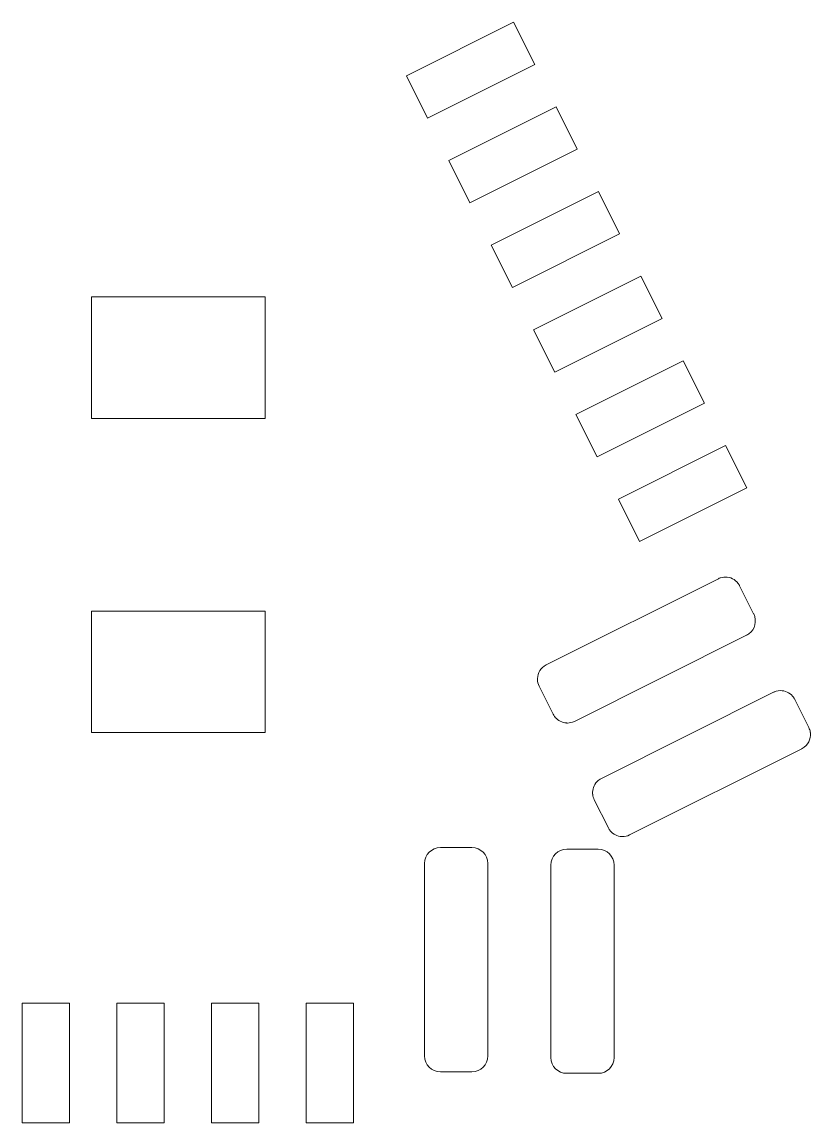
# Model space of a CAD drawing. Header units: inches. Extents: x 70 to 970, y -386 to 214.
# Drawn here: x 882.79 to 907.78, y 122.34 to 157.23 of the extents above; entities that cross this region are included whole.
import ezdxf

# ---------------------------------------------------------------- set-up
doc = ezdxf.new("R2010")
doc.units = ezdxf.units.IN
doc.header["$MEASUREMENT"] = 0

msp = doc.modelspace()

# ---------------------------------------------------------------- linework, layer by layer
at = {"color": 1, "lineweight": 0}
for p, q in [((898.361, 157.225), (894.963, 155.524)), ((899.033, 155.884), (898.361, 157.225)), ((895.635, 154.182), (899.033, 155.884)), ((894.963, 155.524), (895.635, 154.182)), ((899.704, 154.542), (896.307, 152.841)), ((900.376, 153.201), (899.704, 154.542)), ((896.978, 151.499), (900.376, 153.201)), ((896.307, 152.841), (896.978, 151.499)), ((901.048, 151.859), (897.65, 150.158)), ((901.719, 150.518), (901.048, 151.859)), ((898.321, 148.817), (901.719, 150.518)), ((897.65, 150.158), (898.321, 148.817)), ((902.391, 149.177), (898.993, 147.476)), ((903.063, 147.836), (902.391, 149.177)), ((890.488, 148.514), (884.989, 148.514)), ((884.989, 148.514), (884.989, 144.664)), ((890.488, 144.664), (890.488, 148.514)), ((899.665, 146.134), (903.063, 147.836)), ((898.993, 147.476), (899.665, 146.134)), ((903.734, 146.495), (900.336, 144.793)), ((904.406, 145.154), (903.734, 146.495)), ((901.008, 143.452), (904.406, 145.154)), ((900.336, 144.793), (901.008, 143.452)), ((884.989, 144.664), (890.488, 144.664)), ((905.078, 143.812), (901.68, 142.111)), ((905.749, 142.471), (905.078, 143.812)), ((902.351, 140.769), (905.749, 142.471)), ((901.68, 142.111), (902.351, 140.769)), ((890.488, 138.564), (884.989, 138.564)), ((884.989, 138.564), (884.989, 134.714)), ((890.488, 134.714), (890.488, 138.564)), ((884.989, 134.714), (890.488, 134.714)), ((884.288, 126.144), (882.788, 126.144)), ((882.788, 126.144), (882.788, 122.344)), ((884.288, 122.344), (884.288, 126.144)), ((887.287, 126.144), (885.787, 126.144)), ((885.787, 126.144), (885.787, 122.344)), ((887.287, 122.344), (887.287, 126.144)), ((890.287, 126.144), (888.787, 126.144)), ((888.787, 126.144), (888.787, 122.344)), ((890.287, 122.344), (890.287, 126.144)), ((893.288, 126.144), (891.788, 126.144)), ((891.788, 126.144), (891.788, 122.344)), ((893.288, 122.344), (893.288, 126.144)), ((882.788, 122.344), (884.288, 122.344)), ((885.787, 122.344), (887.287, 122.344)), ((888.787, 122.344), (890.287, 122.344)), ((891.788, 122.344), (893.288, 122.344))]:
    msp.add_line(p, q, dxfattribs=at)
for points in [[(899.395, 136.858), (899.395, 136.858), (904.847, 139.589), (904.847, 139.589)], [(904.847, 139.589), (904.867, 139.598), (904.886, 139.606), (904.906, 139.614)], [(904.906, 139.614), (904.906, 139.614), (904.906, 139.614), (904.907, 139.614)], [(904.907, 139.614), (904.907, 139.614), (904.907, 139.614), (904.907, 139.614)], [(904.907, 139.614), (904.907, 139.614), (904.907, 139.614), (904.907, 139.614)], [(904.907, 139.614), (904.907, 139.614), (904.907, 139.614), (904.908, 139.614)], [(904.908, 139.614), (904.908, 139.614), (904.908, 139.614), (904.909, 139.615)], [(904.909, 139.615), (904.909, 139.615), (904.909, 139.615), (904.909, 139.615)], [(904.909, 139.615), (904.909, 139.615), (904.909, 139.615), (904.91, 139.615)], [(904.91, 139.615), (904.91, 139.615), (904.911, 139.615), (904.911, 139.615)], [(904.911, 139.615), (904.983, 139.64), (905.058, 139.646), (905.13, 139.638)], [(905.13, 139.638), (905.13, 139.638), (905.13, 139.638), (905.13, 139.638)], [(905.13, 139.638), (905.131, 139.638), (905.131, 139.638), (905.131, 139.638)], [(905.131, 139.638), (905.131, 139.638), (905.131, 139.638), (905.131, 139.638)], [(905.131, 139.638), (905.284, 139.619), (905.425, 139.531), (905.505, 139.39)], [(905.505, 139.39), (905.505, 139.389), (905.506, 139.39), (905.506, 139.389)], [(905.506, 139.389), (905.507, 139.388), (905.507, 139.388), (905.507, 139.388)], [(905.507, 139.388), (905.507, 139.387), (905.507, 139.387), (905.507, 139.386)], [(905.507, 139.386), (905.507, 139.386), (905.507, 139.387), (905.508, 139.385)], [(905.508, 139.385), (905.508, 139.385), (905.508, 139.385), (905.509, 139.384)], [(905.509, 139.384), (905.509, 139.384), (905.509, 139.384), (905.509, 139.383)], [(905.509, 139.383), (905.509, 139.383), (905.509, 139.383), (905.51, 139.382)], [(905.51, 139.382), (905.51, 139.381), (905.509, 139.381), (905.511, 139.381)], [(905.51, 139.382), (905.51, 139.382), (905.51, 139.382), (905.51, 139.382)], [(905.511, 139.381), (905.511, 139.38), (905.511, 139.38), (905.511, 139.38)], [(905.511, 139.38), (905.511, 139.38), (905.511, 139.379), (905.511, 139.379)], [(905.511, 139.379), (905.511, 139.379), (905.512, 139.379), (905.512, 139.379)], [(905.512, 139.379), (905.512, 139.379), (905.512, 139.378), (905.512, 139.378)], [(905.512, 139.378), (905.512, 139.378), (905.512, 139.378), (905.512, 139.378)], [(905.512, 139.378), (905.512, 139.378), (905.512, 139.377), (905.512, 139.377)], [(905.512, 139.377), (905.512, 139.377), (905.513, 139.377), (905.513, 139.377)], [(905.513, 139.377), (905.513, 139.377), (905.512, 139.377), (905.513, 139.375)], [(905.513, 139.375), (905.513, 139.375), (905.513, 139.375), (905.513, 139.375)], [(905.513, 139.375), (905.513, 139.375), (905.514, 139.375), (905.514, 139.374)], [(905.514, 139.374), (905.514, 139.374), (905.514, 139.374), (905.514, 139.374)], [(905.514, 139.374), (905.514, 139.374), (905.514, 139.374), (905.514, 139.373)], [(905.514, 139.373), (905.514, 139.373), (905.515, 139.374), (905.515, 139.372)], [(905.515, 139.372), (905.515, 139.372), (905.515, 139.372), (905.515, 139.372)], [(905.515, 139.372), (905.515, 139.372), (905.515, 139.372), (905.515, 139.371)], [(905.515, 139.371), (905.516, 139.371), (905.516, 139.371), (905.516, 139.37)], [(905.516, 139.37), (905.516, 139.37), (905.516, 139.37), (905.516, 139.37)], [(905.516, 139.37), (905.516, 139.37), (905.516, 139.37), (905.517, 139.369)], [(905.517, 139.369), (905.517, 139.369), (905.517, 139.369), (905.517, 139.368)], [(905.517, 139.368), (905.517, 139.368), (905.517, 139.368), (905.517, 139.368)], [(905.517, 139.368), (905.517, 139.368), (905.518, 139.367), (905.518, 139.367)], [(905.518, 139.367), (905.518, 139.367), (905.518, 139.367), (905.518, 139.367)], [(905.518, 139.367), (905.518, 139.366), (905.518, 139.366), (905.518, 139.366)], [(905.518, 139.366), (905.518, 139.366), (905.518, 139.366), (905.519, 139.365)], [(905.519, 139.365), (905.519, 139.365), (905.519, 139.365), (905.519, 139.365)], [(905.519, 139.365), (905.519, 139.365), (905.965, 138.473), (905.965, 138.473)], [(905.966, 138.471), (906.077, 138.25), (906.008, 137.985), (905.815, 137.844)], [(905.965, 138.473), (905.965, 138.472), (905.966, 138.471), (905.966, 138.471)], [(905.743, 137.8), (905.743, 137.8), (900.289, 135.069), (900.289, 135.069)], [(905.744, 137.8), (905.744, 137.8), (905.743, 137.8), (905.743, 137.8)], [(905.743, 137.8), (905.743, 137.8), (905.743, 137.8), (905.743, 137.8)], [(905.745, 137.801), (905.745, 137.801), (905.744, 137.801), (905.744, 137.801)], [(905.744, 137.801), (905.744, 137.801), (905.744, 137.801), (905.744, 137.801)], [(905.744, 137.801), (905.744, 137.801), (905.744, 137.8), (905.744, 137.8)], [(905.746, 137.801), (905.746, 137.801), (905.746, 137.801), (905.745, 137.801)], [(905.745, 137.801), (905.745, 137.801), (905.745, 137.801), (905.745, 137.801)], [(905.745, 137.801), (905.745, 137.801), (905.745, 137.801), (905.745, 137.801)], [(905.747, 137.802), (905.747, 137.802), (905.747, 137.802), (905.746, 137.802)], [(905.746, 137.802), (905.746, 137.802), (905.746, 137.802), (905.746, 137.801)], [(905.748, 137.802), (905.747, 137.802), (905.747, 137.802), (905.747, 137.802)], [(905.749, 137.803), (905.749, 137.803), (905.749, 137.803), (905.748, 137.803)], [(905.748, 137.803), (905.748, 137.803), (905.748, 137.803), (905.748, 137.803)], [(905.748, 137.803), (905.748, 137.803), (905.748, 137.802), (905.748, 137.802)], [(905.75, 137.804), (905.749, 137.803), (905.749, 137.803), (905.749, 137.803)], [(905.751, 137.805), (905.751, 137.804), (905.751, 137.804), (905.75, 137.804)], [(905.75, 137.804), (905.75, 137.804), (905.75, 137.804), (905.75, 137.804)], [(905.752, 137.805), (905.752, 137.805), (905.751, 137.805), (905.751, 137.805)], [(905.751, 137.805), (905.751, 137.805), (905.751, 137.805), (905.751, 137.805)], [(905.753, 137.805), (905.753, 137.805), (905.752, 137.805), (905.752, 137.805)], [(905.752, 137.805), (905.752, 137.805), (905.752, 137.805), (905.752, 137.805)], [(905.754, 137.806), (905.754, 137.806), (905.753, 137.806), (905.753, 137.806)], [(905.753, 137.806), (905.753, 137.806), (905.753, 137.805), (905.753, 137.805)], [(905.753, 137.805), (905.753, 137.805), (905.753, 137.805), (905.753, 137.805)], [(905.755, 137.806), (905.755, 137.806), (905.754, 137.806), (905.754, 137.806)], [(905.754, 137.806), (905.754, 137.806), (905.754, 137.806), (905.754, 137.806)], [(905.754, 137.806), (905.754, 137.806), (905.754, 137.806), (905.754, 137.806)], [(905.756, 137.807), (905.756, 137.807), (905.756, 137.807), (905.755, 137.807)], [(905.755, 137.807), (905.755, 137.807), (905.755, 137.807), (905.755, 137.806)], [(905.755, 137.806), (905.755, 137.806), (905.755, 137.806), (905.755, 137.806)], [(905.757, 137.807), (905.757, 137.807), (905.757, 137.807), (905.756, 137.807)], [(905.756, 137.807), (905.756, 137.807), (905.756, 137.807), (905.756, 137.807)], [(905.756, 137.807), (905.756, 137.807), (905.756, 137.807), (905.756, 137.807)], [(905.758, 137.808), (905.758, 137.808), (905.758, 137.808), (905.757, 137.808)], [(905.757, 137.808), (905.757, 137.808), (905.757, 137.808), (905.757, 137.808)], [(905.757, 137.808), (905.757, 137.808), (905.757, 137.808), (905.757, 137.807)], [(905.759, 137.809), (905.759, 137.808), (905.759, 137.808), (905.758, 137.808)], [(905.758, 137.808), (905.758, 137.808), (905.758, 137.808), (905.758, 137.808)], [(905.76, 137.809), (905.759, 137.809), (905.759, 137.809), (905.759, 137.809)], [(905.761, 137.81), (905.761, 137.81), (905.761, 137.81), (905.76, 137.809)], [(905.76, 137.809), (905.76, 137.809), (905.76, 137.809), (905.76, 137.809)], [(905.762, 137.81), (905.761, 137.81), (905.761, 137.81), (905.761, 137.81)], [(905.763, 137.81), (905.762, 137.81), (905.762, 137.81), (905.762, 137.81)], [(905.764, 137.811), (905.764, 137.811), (905.764, 137.811), (905.763, 137.811)], [(905.763, 137.811), (905.763, 137.811), (905.764, 137.811), (905.763, 137.811)], [(905.763, 137.811), (905.763, 137.811), (905.763, 137.81), (905.763, 137.81)], [(905.765, 137.812), (905.764, 137.811), (905.764, 137.811), (905.764, 137.811)], [(905.764, 137.811), (905.764, 137.811), (905.764, 137.811), (905.764, 137.811)], [(905.766, 137.812), (905.766, 137.812), (905.765, 137.812), (905.765, 137.812)], [(905.765, 137.812), (905.765, 137.812), (905.765, 137.812), (905.765, 137.812)], [(905.765, 137.812), (905.765, 137.812), (905.765, 137.812), (905.765, 137.812)], [(905.767, 137.813), (905.766, 137.813), (905.766, 137.812), (905.766, 137.812)], [(905.768, 137.813), (905.767, 137.813), (905.767, 137.813), (905.767, 137.813)], [(905.767, 137.813), (905.767, 137.813), (905.767, 137.813), (905.767, 137.813)], [(905.767, 137.813), (905.767, 137.813), (905.767, 137.813), (905.767, 137.813)], [(905.769, 137.814), (905.768, 137.814), (905.768, 137.814), (905.768, 137.814)], [(905.768, 137.814), (905.768, 137.814), (905.768, 137.813), (905.768, 137.813)], [(905.77, 137.814), (905.769, 137.814), (905.769, 137.814), (905.769, 137.814)], [(905.769, 137.814), (905.769, 137.814), (905.769, 137.814), (905.769, 137.814)], [(905.769, 137.814), (905.769, 137.814), (905.769, 137.814), (905.769, 137.814)], [(905.771, 137.815), (905.77, 137.815), (905.77, 137.815), (905.77, 137.815)], [(905.77, 137.815), (905.77, 137.815), (905.77, 137.814), (905.77, 137.814)], [(905.772, 137.816), (905.771, 137.816), (905.771, 137.816), (905.771, 137.816)], [(905.771, 137.816), (905.771, 137.816), (905.771, 137.816), (905.771, 137.816)], [(905.771, 137.816), (905.771, 137.815), (905.771, 137.815), (905.771, 137.815)], [(905.773, 137.817), (905.773, 137.817), (905.772, 137.817), (905.772, 137.816)], [(905.772, 137.816), (905.772, 137.816), (905.772, 137.816), (905.772, 137.816)], [(905.774, 137.817), (905.773, 137.817), (905.773, 137.817), (905.773, 137.817)], [(905.775, 137.818), (905.774, 137.818), (905.774, 137.817), (905.774, 137.817)], [(905.774, 137.817), (905.774, 137.817), (905.774, 137.817), (905.774, 137.817)], [(905.774, 137.817), (905.774, 137.817), (905.774, 137.817), (905.774, 137.817)], [(905.776, 137.818), (905.775, 137.818), (905.775, 137.818), (905.775, 137.818)], [(905.775, 137.818), (905.775, 137.818), (905.775, 137.818), (905.775, 137.818)], [(905.777, 137.819), (905.776, 137.819), (905.776, 137.818), (905.776, 137.818)], [(905.776, 137.818), (905.776, 137.818), (905.776, 137.818), (905.776, 137.818)], [(905.778, 137.819), (905.777, 137.819), (905.777, 137.819), (905.777, 137.819)], [(905.777, 137.819), (905.777, 137.819), (905.777, 137.819), (905.777, 137.819)], [(905.777, 137.819), (905.777, 137.819), (905.777, 137.819), (905.777, 137.819)], [(905.779, 137.82), (905.778, 137.82), (905.778, 137.82), (905.778, 137.82)], [(905.778, 137.82), (905.778, 137.82), (905.778, 137.819), (905.778, 137.819)], [(905.78, 137.821), (905.78, 137.821), (905.78, 137.821), (905.779, 137.82)], [(905.779, 137.82), (905.779, 137.82), (905.779, 137.82), (905.779, 137.82)], [(905.779, 137.82), (905.779, 137.82), (905.779, 137.82), (905.779, 137.82)], [(905.781, 137.821), (905.781, 137.821), (905.781, 137.821), (905.78, 137.821)], [(905.78, 137.821), (905.78, 137.821), (905.78, 137.821), (905.78, 137.821)], [(905.782, 137.822), (905.782, 137.822), (905.782, 137.822), (905.781, 137.822)], [(905.781, 137.822), (905.781, 137.822), (905.781, 137.822), (905.781, 137.821)], [(905.783, 137.822), (905.783, 137.822), (905.783, 137.822), (905.782, 137.822)], [(905.782, 137.822), (905.782, 137.822), (905.782, 137.822), (905.782, 137.822)], [(905.784, 137.823), (905.784, 137.823), (905.784, 137.823), (905.783, 137.823)], [(905.783, 137.823), (905.783, 137.823), (905.783, 137.823), (905.783, 137.822)], [(905.785, 137.823), (905.785, 137.823), (905.785, 137.823), (905.784, 137.823)], [(905.784, 137.823), (905.784, 137.823), (905.784, 137.823), (905.784, 137.823)], [(905.786, 137.824), (905.786, 137.824), (905.786, 137.824), (905.785, 137.824)], [(905.785, 137.824), (905.785, 137.824), (905.785, 137.824), (905.785, 137.823)], [(905.787, 137.825), (905.786, 137.825), (905.786, 137.825), (905.786, 137.824)], [(905.786, 137.824), (905.786, 137.824), (905.786, 137.824), (905.786, 137.824)], [(905.788, 137.826), (905.788, 137.826), (905.787, 137.826), (905.787, 137.825)], [(905.787, 137.825), (905.787, 137.825), (905.787, 137.825), (905.787, 137.825)], [(905.787, 137.825), (905.787, 137.825), (905.787, 137.825), (905.787, 137.825)], [(905.789, 137.826), (905.789, 137.826), (905.788, 137.826), (905.788, 137.826)], [(905.788, 137.826), (905.788, 137.826), (905.788, 137.826), (905.788, 137.826)], [(905.788, 137.826), (905.788, 137.826), (905.788, 137.826), (905.788, 137.826)], [(905.79, 137.827), (905.79, 137.827), (905.789, 137.827), (905.789, 137.827)], [(905.789, 137.827), (905.789, 137.827), (905.789, 137.827), (905.789, 137.827)], [(905.789, 137.827), (905.789, 137.826), (905.789, 137.826), (905.789, 137.826)], [(905.791, 137.828), (905.791, 137.828), (905.79, 137.827), (905.79, 137.827)], [(905.79, 137.827), (905.79, 137.827), (905.79, 137.827), (905.79, 137.827)], [(905.79, 137.827), (905.79, 137.827), (905.79, 137.827), (905.79, 137.827)], [(905.792, 137.828), (905.791, 137.828), (905.791, 137.828), (905.791, 137.828)], [(905.791, 137.828), (905.791, 137.828), (905.791, 137.828), (905.791, 137.828)], [(905.793, 137.829), (905.793, 137.829), (905.793, 137.829), (905.792, 137.829)], [(905.792, 137.829), (905.792, 137.829), (905.792, 137.828), (905.792, 137.828)], [(905.794, 137.829), (905.794, 137.829), (905.794, 137.829), (905.793, 137.829)], [(905.795, 137.83), (905.794, 137.83), (905.794, 137.83), (905.794, 137.83)], [(905.794, 137.83), (905.794, 137.83), (905.794, 137.829), (905.794, 137.829)], [(905.796, 137.831), (905.796, 137.831), (905.795, 137.831), (905.795, 137.83)], [(905.795, 137.83), (905.795, 137.83), (905.795, 137.83), (905.795, 137.83)], [(905.797, 137.831), (905.797, 137.831), (905.797, 137.831), (905.796, 137.831)], [(905.796, 137.831), (905.796, 137.831), (905.796, 137.831), (905.796, 137.831)], [(905.796, 137.831), (905.796, 137.831), (905.796, 137.831), (905.796, 137.831)], [(905.798, 137.832), (905.798, 137.832), (905.797, 137.832), (905.797, 137.832)], [(905.797, 137.832), (905.797, 137.832), (905.797, 137.832), (905.797, 137.832)], [(905.797, 137.832), (905.797, 137.831), (905.797, 137.831), (905.797, 137.831)], [(905.799, 137.833), (905.798, 137.832), (905.798, 137.832), (905.798, 137.832)], [(905.798, 137.832), (905.798, 137.832), (905.798, 137.832), (905.798, 137.832)], [(905.8, 137.833), (905.799, 137.833), (905.799, 137.833), (905.799, 137.833)], [(905.799, 137.833), (905.799, 137.833), (905.799, 137.833), (905.799, 137.833)], [(905.801, 137.834), (905.801, 137.834), (905.801, 137.834), (905.8, 137.834)], [(905.8, 137.834), (905.8, 137.834), (905.8, 137.833), (905.8, 137.833)], [(905.802, 137.835), (905.801, 137.834), (905.801, 137.834), (905.801, 137.834)], [(905.801, 137.834), (905.801, 137.834), (905.801, 137.834), (905.801, 137.834)], [(905.803, 137.836), (905.803, 137.836), (905.802, 137.836), (905.802, 137.835)], [(905.802, 137.835), (905.802, 137.835), (905.802, 137.835), (905.802, 137.835)], [(905.802, 137.835), (905.802, 137.835), (905.802, 137.835), (905.802, 137.835)], [(905.804, 137.836), (905.804, 137.836), (905.803, 137.836), (905.803, 137.836)], [(905.803, 137.836), (905.803, 137.836), (905.803, 137.836), (905.803, 137.836)], [(905.805, 137.837), (905.804, 137.837), (905.804, 137.837), (905.804, 137.837)], [(905.804, 137.837), (905.804, 137.837), (905.804, 137.836), (905.804, 137.836)], [(905.804, 137.836), (905.804, 137.836), (905.804, 137.836), (905.804, 137.836)], [(905.806, 137.838), (905.805, 137.837), (905.805, 137.837), (905.805, 137.837)], [(905.805, 137.837), (905.805, 137.837), (905.805, 137.837), (905.805, 137.837)], [(905.807, 137.838), (905.807, 137.838), (905.807, 137.838), (905.806, 137.838)], [(905.806, 137.838), (905.806, 137.838), (905.806, 137.838), (905.806, 137.838)], [(905.808, 137.839), (905.808, 137.839), (905.808, 137.839), (905.807, 137.839)], [(905.807, 137.839), (905.807, 137.839), (905.807, 137.839), (905.807, 137.838)], [(905.809, 137.84), (905.809, 137.84), (905.808, 137.839), (905.808, 137.839)], [(905.808, 137.839), (905.808, 137.839), (905.808, 137.839), (905.808, 137.839)], [(905.81, 137.841), (905.81, 137.84), (905.81, 137.84), (905.809, 137.84)], [(905.809, 137.84), (905.809, 137.84), (905.809, 137.839), (905.809, 137.84)], [(905.811, 137.841), (905.81, 137.841), (905.81, 137.841), (905.81, 137.841)], [(905.812, 137.842), (905.812, 137.842), (905.811, 137.842), (905.811, 137.842)], [(905.811, 137.842), (905.811, 137.842), (905.812, 137.842), (905.811, 137.841)], [(905.813, 137.842), (905.813, 137.842), (905.812, 137.842), (905.812, 137.842)], [(905.812, 137.842), (905.812, 137.842), (905.812, 137.842), (905.812, 137.842)], [(905.814, 137.843), (905.814, 137.843), (905.813, 137.843), (905.813, 137.843)], [(905.813, 137.843), (905.813, 137.843), (905.813, 137.843), (905.813, 137.842)], [(905.815, 137.844), (905.814, 137.844), (905.814, 137.843), (905.814, 137.843)], [(899.117, 136.429), (899.124, 136.605), (899.224, 136.772), (899.393, 136.857)], [(899.393, 136.857), (899.394, 136.857), (899.394, 136.857), (899.395, 136.858)], [(899.117, 136.423), (899.117, 136.425), (899.117, 136.427), (899.117, 136.429)], [(899.117, 136.422), (899.117, 136.423), (899.117, 136.423), (899.117, 136.423)], [(899.117, 136.421), (899.117, 136.421), (899.117, 136.421), (899.117, 136.422)], [(899.117, 136.422), (899.117, 136.422), (899.117, 136.422), (899.117, 136.422)], [(899.117, 136.42), (899.117, 136.42), (899.117, 136.421), (899.117, 136.421)], [(899.117, 136.419), (899.117, 136.42), (899.117, 136.42), (899.117, 136.42)], [(899.117, 136.42), (899.117, 136.42), (899.117, 136.42), (899.117, 136.42)], [(899.117, 136.418), (899.117, 136.418), (899.117, 136.418), (899.117, 136.419)], [(899.117, 136.419), (899.117, 136.419), (899.117, 136.419), (899.117, 136.419)], [(899.117, 136.417), (899.117, 136.417), (899.117, 136.418), (899.117, 136.418)], [(899.117, 136.416), (899.117, 136.416), (899.117, 136.417), (899.117, 136.417)], [(899.117, 136.415), (899.117, 136.416), (899.117, 136.416), (899.117, 136.416)], [(899.117, 136.416), (899.117, 136.416), (899.117, 136.416), (899.117, 136.416)], [(899.117, 136.414), (899.117, 136.414), (899.117, 136.414), (899.117, 136.415)], [(899.117, 136.415), (899.117, 136.415), (899.117, 136.415), (899.117, 136.415)], [(899.117, 136.413), (899.117, 136.413), (899.117, 136.414), (899.117, 136.414)], [(899.117, 136.414), (899.117, 136.414), (899.117, 136.414), (899.117, 136.414)], [(899.117, 136.412), (899.117, 136.412), (899.117, 136.412), (899.117, 136.413)], [(899.117, 136.413), (899.117, 136.413), (899.117, 136.413), (899.117, 136.413)], [(899.117, 136.413), (899.117, 136.413), (899.117, 136.413), (899.117, 136.413)], [(899.117, 136.411), (899.117, 136.411), (899.117, 136.411), (899.117, 136.412)], [(899.117, 136.412), (899.117, 136.412), (899.117, 136.412), (899.117, 136.412)], [(899.117, 136.41), (899.117, 136.411), (899.117, 136.411), (899.117, 136.411)], [(899.117, 136.409), (899.117, 136.409), (899.117, 136.41), (899.117, 136.41)], [(899.117, 136.41), (899.117, 136.41), (899.117, 136.41), (899.117, 136.41)], [(899.117, 136.41), (899.117, 136.41), (899.117, 136.41), (899.117, 136.41)], [(899.117, 136.408), (899.117, 136.408), (899.117, 136.408), (899.117, 136.409)], [(899.117, 136.409), (899.117, 136.409), (899.117, 136.409), (899.117, 136.409)], [(899.117, 136.409), (899.117, 136.409), (899.117, 136.409), (899.117, 136.409)], [(899.117, 136.407), (899.117, 136.408), (899.117, 136.408), (899.117, 136.408)], [(899.117, 136.408), (899.117, 136.408), (899.117, 136.408), (899.117, 136.408)], [(899.117, 136.406), (899.117, 136.406), (899.117, 136.407), (899.117, 136.407)], [(899.117, 136.407), (899.117, 136.407), (899.117, 136.407), (899.117, 136.407)], [(899.117, 136.405), (899.117, 136.405), (899.117, 136.406), (899.117, 136.406)], [(899.117, 136.406), (899.117, 136.406), (899.117, 136.406), (899.117, 136.406)], [(899.117, 136.406), (899.117, 136.406), (899.117, 136.406), (899.117, 136.406)], [(899.117, 136.404), (899.117, 136.404), (899.117, 136.404), (899.117, 136.405)], [(899.117, 136.405), (899.117, 136.405), (899.117, 136.405), (899.117, 136.405)], [(899.117, 136.405), (899.117, 136.405), (899.117, 136.405), (899.117, 136.405)], [(899.117, 136.403), (899.117, 136.404), (899.117, 136.404), (899.117, 136.404)], [(899.117, 136.402), (899.117, 136.402), (899.117, 136.403), (899.117, 136.403)], [(899.117, 136.403), (899.117, 136.403), (899.117, 136.403), (899.117, 136.403)], [(899.117, 136.403), (899.117, 136.403), (899.117, 136.403), (899.117, 136.403)], [(899.117, 136.401), (899.117, 136.401), (899.117, 136.401), (899.117, 136.402)], [(899.117, 136.402), (899.117, 136.402), (899.117, 136.402), (899.117, 136.402)], [(899.117, 136.4), (899.117, 136.4), (899.117, 136.4), (899.117, 136.401)], [(899.117, 136.401), (899.117, 136.401), (899.117, 136.401), (899.117, 136.401)], [(899.117, 136.399), (899.117, 136.399), (899.117, 136.4), (899.117, 136.4)], [(899.117, 136.4), (899.117, 136.4), (899.117, 136.4), (899.117, 136.4)], [(899.117, 136.398), (899.117, 136.398), (899.117, 136.398), (899.117, 136.399)], [(899.117, 136.399), (899.117, 136.399), (899.117, 136.399), (899.117, 136.399)], [(899.117, 136.399), (899.117, 136.399), (899.117, 136.399), (899.117, 136.399)], [(899.117, 136.397), (899.117, 136.397), (899.117, 136.397), (899.117, 136.398)], [(899.117, 136.398), (899.117, 136.398), (899.117, 136.398), (899.117, 136.398)], [(899.117, 136.396), (899.117, 136.396), (899.117, 136.396), (899.117, 136.397)], [(899.117, 136.395), (899.117, 136.395), (899.117, 136.396), (899.117, 136.396)], [(899.117, 136.396), (899.117, 136.396), (899.117, 136.396), (899.117, 136.396)], [(899.117, 136.394), (899.117, 136.395), (899.117, 136.395), (899.117, 136.395)], [(899.117, 136.395), (899.117, 136.395), (899.117, 136.395), (899.117, 136.395)], [(899.117, 136.393), (899.117, 136.393), (899.117, 136.393), (899.117, 136.394)], [(899.117, 136.394), (899.117, 136.394), (899.117, 136.394), (899.117, 136.394)], [(899.117, 136.391), (899.117, 136.392), (899.117, 136.392), (899.117, 136.393)], [(899.118, 136.388), (899.118, 136.389), (899.117, 136.39), (899.117, 136.391)], [(899.117, 136.391), (899.117, 136.391), (899.117, 136.391), (899.117, 136.391)], [(899.17, 136.186), (899.138, 136.251), (899.12, 136.32), (899.118, 136.388)], [(899.171, 136.185), (899.17, 136.185), (899.17, 136.186), (899.17, 136.186)], [(899.617, 135.293), (899.617, 135.293), (899.171, 136.185), (899.171, 136.185)], [(906.616, 136), (906.698, 136.036), (906.784, 136.047), (906.866, 136.04)], [(906.866, 136.04), (906.866, 136.04), (906.867, 136.04), (906.867, 136.04)], [(906.867, 136.04), (906.867, 136.04), (906.866, 136.04), (906.868, 136.04)], [(906.868, 136.04), (907.013, 136.025), (907.149, 135.947), (907.234, 135.819)], [(901.141, 133.258), (901.141, 133.258), (906.594, 135.99), (906.594, 135.99)], [(906.594, 135.99), (906.594, 135.99), (906.594, 135.99), (906.594, 135.99)], [(906.594, 135.99), (906.594, 135.99), (906.594, 135.99), (906.595, 135.99)], [(906.595, 135.99), (906.595, 135.99), (906.596, 135.99), (906.596, 135.99)], [(906.596, 135.99), (906.596, 135.99), (906.596, 135.99), (906.596, 135.991)], [(906.596, 135.991), (906.596, 135.991), (906.596, 135.991), (906.597, 135.991)], [(906.597, 135.991), (906.597, 135.991), (906.597, 135.991), (906.597, 135.991)], [(906.597, 135.991), (906.597, 135.991), (906.598, 135.991), (906.598, 135.991)], [(906.598, 135.991), (906.598, 135.991), (906.598, 135.992), (906.598, 135.992)], [(906.598, 135.992), (906.599, 135.992), (906.599, 135.992), (906.599, 135.992)], [(906.6, 135.992), (906.6, 135.992), (906.599, 135.993), (906.601, 135.993)], [(906.599, 135.992), (906.599, 135.992), (906.599, 135.992), (906.6, 135.992)], [(906.601, 135.993), (906.601, 135.993), (906.601, 135.993), (906.601, 135.993)], [(906.601, 135.993), (906.601, 135.993), (906.602, 135.993), (906.602, 135.993)], [(906.602, 135.993), (906.602, 135.993), (906.602, 135.994), (906.602, 135.994)], [(906.602, 135.994), (906.602, 135.994), (906.602, 135.994), (906.603, 135.994)], [(906.603, 135.994), (906.603, 135.994), (906.603, 135.994), (906.603, 135.994)], [(906.603, 135.994), (906.603, 135.994), (906.603, 135.994), (906.603, 135.994)], [(906.603, 135.994), (906.604, 135.994), (906.604, 135.994), (906.604, 135.994)], [(906.604, 135.994), (906.604, 135.994), (906.604, 135.994), (906.604, 135.995)], [(906.604, 135.995), (906.604, 135.995), (906.605, 135.995), (906.605, 135.995)], [(906.605, 135.995), (906.605, 135.995), (906.605, 135.995), (906.605, 135.995)], [(906.605, 135.995), (906.606, 135.995), (906.605, 135.995), (906.606, 135.995)], [(906.606, 135.995), (906.606, 135.995), (906.607, 135.995), (906.607, 135.996)], [(906.607, 135.996), (906.607, 135.996), (906.607, 135.996), (906.607, 135.996)], [(906.607, 135.996), (906.607, 135.996), (906.607, 135.996), (906.608, 135.996)], [(906.608, 135.996), (906.608, 135.996), (906.608, 135.997), (906.608, 135.997)], [(906.608, 135.997), (906.608, 135.997), (906.609, 135.997), (906.609, 135.997)], [(906.608, 135.996), (906.608, 135.996), (906.608, 135.996), (906.608, 135.996)], [(906.609, 135.997), (906.609, 135.997), (906.609, 135.997), (906.609, 135.997)], [(906.609, 135.997), (906.609, 135.997), (906.609, 135.997), (906.61, 135.997)], [(906.61, 135.997), (906.61, 135.997), (906.61, 135.998), (906.61, 135.998)], [(906.61, 135.998), (906.611, 135.998), (906.611, 135.998), (906.611, 135.998)], [(906.61, 135.997), (906.61, 135.997), (906.61, 135.997), (906.61, 135.997)], [(906.611, 135.998), (906.611, 135.998), (906.611, 135.998), (906.611, 135.998)], [(906.611, 135.998), (906.611, 135.998), (906.612, 135.998), (906.612, 135.998)], [(906.612, 135.998), (906.613, 135.999), (906.613, 135.999), (906.613, 135.999)], [(906.612, 135.998), (906.612, 135.998), (906.612, 135.998), (906.612, 135.998)], [(906.613, 135.999), (906.613, 135.999), (906.613, 135.999), (906.613, 135.999)], [(906.615, 136), (906.615, 136), (906.615, 136), (906.615, 136)], [(906.615, 136), (906.615, 136), (906.616, 136), (906.616, 136)], [(907.234, 135.819), (907.235, 135.819), (907.235, 135.818), (907.235, 135.818)], [(907.235, 135.818), (907.235, 135.818), (907.235, 135.818), (907.236, 135.817)], [(907.236, 135.817), (907.236, 135.817), (907.236, 135.817), (907.236, 135.817)], [(907.236, 135.817), (907.236, 135.817), (907.236, 135.817), (907.236, 135.816)], [(907.236, 135.816), (907.236, 135.816), (907.237, 135.816), (907.237, 135.815)], [(907.237, 135.815), (907.237, 135.815), (907.237, 135.815), (907.237, 135.815)], [(907.237, 135.815), (907.237, 135.815), (907.237, 135.815), (907.237, 135.815)], [(907.237, 135.815), (907.237, 135.814), (907.237, 135.814), (907.237, 135.814)], [(907.237, 135.814), (907.238, 135.814), (907.238, 135.814), (907.238, 135.814)], [(907.238, 135.814), (907.238, 135.814), (907.238, 135.813), (907.238, 135.813)], [(907.238, 135.813), (907.239, 135.813), (907.238, 135.812), (907.239, 135.812)], [(907.239, 135.812), (907.239, 135.812), (907.239, 135.812), (907.239, 135.812)], [(907.239, 135.812), (907.239, 135.812), (907.239, 135.812), (907.239, 135.811)], [(907.239, 135.811), (907.239, 135.811), (907.24, 135.811), (907.24, 135.811)], [(907.24, 135.811), (907.24, 135.81), (907.24, 135.81), (907.24, 135.81)], [(907.24, 135.81), (907.24, 135.81), (907.24, 135.81), (907.241, 135.809)], [(907.241, 135.809), (907.241, 135.809), (907.241, 135.809), (907.241, 135.808)], [(907.241, 135.808), (907.241, 135.808), (907.241, 135.808), (907.241, 135.808)], [(907.241, 135.808), (907.241, 135.808), (907.242, 135.807), (907.242, 135.807)], [(907.242, 135.807), (907.242, 135.807), (907.242, 135.807), (907.242, 135.807)], [(907.242, 135.807), (907.242, 135.807), (907.243, 135.807), (907.243, 135.806)], [(907.243, 135.806), (907.243, 135.806), (907.242, 135.806), (907.243, 135.805)], [(907.243, 135.805), (907.243, 135.805), (907.243, 135.805), (907.243, 135.805)], [(907.243, 135.805), (907.244, 135.804), (907.244, 135.805), (907.244, 135.804)], [(907.244, 135.804), (907.244, 135.804), (907.244, 135.804), (907.244, 135.803)], [(907.244, 135.803), (907.244, 135.803), (907.244, 135.803), (907.245, 135.803)], [(907.245, 135.803), (907.245, 135.802), (907.245, 135.802), (907.245, 135.802)], [(907.245, 135.802), (907.245, 135.802), (907.246, 135.801), (907.246, 135.801)], [(907.246, 135.801), (907.246, 135.801), (907.246, 135.8), (907.246, 135.8)], [(907.246, 135.8), (907.246, 135.8), (907.246, 135.8), (907.246, 135.8)], [(907.246, 135.8), (907.246, 135.8), (907.247, 135.8), (907.247, 135.799)], [(907.247, 135.799), (907.247, 135.799), (907.246, 135.8), (907.247, 135.798)], [(907.247, 135.798), (907.248, 135.798), (907.248, 135.797), (907.248, 135.797)], [(907.248, 135.797), (907.248, 135.797), (907.248, 135.797), (907.248, 135.796)], [(907.248, 135.796), (907.249, 135.796), (907.249, 135.795), (907.249, 135.795)], [(907.249, 135.795), (907.249, 135.795), (907.249, 135.795), (907.249, 135.795)], [(907.249, 135.795), (907.249, 135.795), (907.25, 135.794), (907.25, 135.794)], [(907.25, 135.794), (907.25, 135.794), (907.25, 135.794), (907.25, 135.794)], [(907.25, 135.794), (907.25, 135.794), (907.25, 135.794), (907.251, 135.793)], [(907.251, 135.793), (907.251, 135.792), (907.251, 135.792), (907.251, 135.792)], [(907.251, 135.792), (907.251, 135.792), (907.251, 135.792), (907.251, 135.792)], [(907.251, 135.792), (907.251, 135.791), (907.252, 135.791), (907.252, 135.791)], [(907.252, 135.791), (907.252, 135.79), (907.252, 135.79), (907.253, 135.789)], [(907.253, 135.789), (907.253, 135.789), (907.253, 135.789), (907.253, 135.789)], [(907.253, 135.789), (907.253, 135.788), (907.253, 135.789), (907.254, 135.788)], [(907.254, 135.788), (907.254, 135.788), (907.254, 135.787), (907.254, 135.787)], [(907.254, 135.787), (907.254, 135.787), (907.254, 135.787), (907.254, 135.786)], [(907.254, 135.786), (907.254, 135.786), (907.255, 135.786), (907.255, 135.786)], [(907.255, 135.786), (907.255, 135.786), (907.254, 135.786), (907.255, 135.785)], [(907.255, 135.785), (907.255, 135.784), (907.256, 135.784), (907.256, 135.784)], [(907.256, 135.784), (907.256, 135.784), (907.255, 135.783), (907.256, 135.783)], [(907.256, 135.783), (907.256, 135.783), (907.256, 135.783), (907.256, 135.783)], [(907.256, 135.783), (907.257, 135.782), (907.257, 135.782), (907.257, 135.782)], [(907.257, 135.782), (907.257, 135.782), (907.257, 135.782), (907.257, 135.782)], [(907.257, 135.782), (907.257, 135.781), (907.257, 135.781), (907.257, 135.781)], [(907.257, 135.781), (907.257, 135.781), (907.257, 135.781), (907.257, 135.781)], [(907.257, 135.781), (907.258, 135.78), (907.258, 135.779), (907.258, 135.779)], [(907.258, 135.779), (907.258, 135.779), (907.258, 135.779), (907.258, 135.779)], [(907.258, 135.779), (907.258, 135.779), (907.258, 135.778), (907.258, 135.778)], [(907.258, 135.778), (907.259, 135.778), (907.259, 135.779), (907.259, 135.777)], [(907.259, 135.777), (907.259, 135.777), (907.259, 135.777), (907.259, 135.777)], [(907.259, 135.777), (907.259, 135.777), (907.259, 135.777), (907.26, 135.776)], [(907.26, 135.776), (907.26, 135.776), (907.26, 135.776), (907.26, 135.775)], [(907.26, 135.775), (907.26, 135.775), (907.26, 135.775), (907.26, 135.775)], [(907.26, 135.775), (907.26, 135.775), (907.26, 135.775), (907.261, 135.774)], [(907.261, 135.774), (907.261, 135.774), (907.261, 135.775), (907.261, 135.773)], [(907.261, 135.773), (907.261, 135.773), (907.261, 135.773), (907.261, 135.773)], [(907.261, 135.773), (907.261, 135.773), (907.261, 135.773), (907.262, 135.772)], [(907.262, 135.772), (907.262, 135.772), (907.262, 135.772), (907.262, 135.771)], [(907.262, 135.771), (907.262, 135.771), (907.262, 135.771), (907.262, 135.771)], [(907.262, 135.771), (907.262, 135.771), (907.263, 135.771), (907.263, 135.771)], [(907.263, 135.771), (907.263, 135.77), (907.263, 135.769), (907.263, 135.769)], [(907.263, 135.769), (907.264, 135.769), (907.264, 135.769), (907.264, 135.769)], [(907.264, 135.769), (907.264, 135.769), (907.264, 135.768), (907.264, 135.768)], [(907.264, 135.768), (907.264, 135.768), (907.264, 135.768), (907.264, 135.768)], [(907.264, 135.768), (907.264, 135.768), (907.264, 135.767), (907.264, 135.767)], [(907.264, 135.767), (907.265, 135.767), (907.265, 135.767), (907.265, 135.767)], [(907.265, 135.767), (907.265, 135.767), (907.265, 135.767), (907.265, 135.766)], [(907.265, 135.766), (907.265, 135.766), (907.265, 135.766), (907.265, 135.766)], [(907.265, 135.766), (907.265, 135.766), (907.712, 134.872), (907.712, 134.872)], [(899.617, 135.292), (899.617, 135.292), (899.617, 135.293), (899.617, 135.293)], [(899.678, 135.199), (899.655, 135.227), (899.634, 135.258), (899.617, 135.292)], [(899.678, 135.198), (899.678, 135.199), (899.678, 135.199), (899.678, 135.199)], [(899.679, 135.198), (899.679, 135.198), (899.679, 135.198), (899.678, 135.198)], [(899.679, 135.197), (899.679, 135.197), (899.679, 135.198), (899.679, 135.198)], [(899.68, 135.197), (899.68, 135.197), (899.68, 135.197), (899.679, 135.197)], [(899.679, 135.197), (899.679, 135.197), (899.679, 135.197), (899.679, 135.197)], [(899.681, 135.196), (899.681, 135.196), (899.68, 135.195), (899.68, 135.197)], [(899.681, 135.195), (899.681, 135.196), (899.681, 135.196), (899.681, 135.196)], [(900.031, 135.017), (899.897, 135.026), (899.77, 135.089), (899.681, 135.195)], [(899.681, 135.195), (899.681, 135.195), (899.681, 135.195), (899.681, 135.195)], [(900.032, 135.017), (900.032, 135.017), (900.032, 135.017), (900.031, 135.017)], [(900.031, 135.017), (900.031, 135.017), (900.031, 135.017), (900.031, 135.017)], [(900.065, 135.016), (900.054, 135.016), (900.043, 135.016), (900.032, 135.017)], [(900.285, 135.067), (900.214, 135.032), (900.139, 135.016), (900.065, 135.016)], [(900.286, 135.067), (900.285, 135.067), (900.285, 135.067), (900.285, 135.067)], [(900.287, 135.068), (900.287, 135.068), (900.286, 135.068), (900.286, 135.068)], [(900.286, 135.068), (900.286, 135.068), (900.286, 135.067), (900.286, 135.067)], [(900.288, 135.068), (900.287, 135.068), (900.287, 135.068), (900.287, 135.068)], [(900.289, 135.069), (900.289, 135.069), (900.288, 135.069), (900.288, 135.069)], [(900.288, 135.069), (900.288, 135.069), (900.288, 135.068), (900.288, 135.068)], [(907.763, 134.695), (907.781, 134.502), (907.685, 134.309), (907.507, 134.21)], [(907.712, 134.872), (907.712, 134.872), (907.712, 134.872), (907.712, 134.872)], [(907.712, 134.872), (907.712, 134.872), (907.713, 134.871), (907.713, 134.871)], [(907.713, 134.871), (907.713, 134.871), (907.713, 134.871), (907.713, 134.87)], [(907.713, 134.87), (907.713, 134.87), (907.713, 134.87), (907.713, 134.87)], [(907.713, 134.87), (907.713, 134.869), (907.714, 134.869), (907.714, 134.869)], [(907.714, 134.869), (907.736, 134.823), (907.751, 134.776), (907.759, 134.729)], [(907.759, 134.729), (907.759, 134.729), (907.759, 134.728), (907.759, 134.728)], [(907.759, 134.728), (907.759, 134.728), (907.759, 134.728), (907.759, 134.727)], [(907.759, 134.727), (907.759, 134.727), (907.759, 134.727), (907.759, 134.727)], [(907.759, 134.727), (907.759, 134.726), (907.759, 134.726), (907.759, 134.726)], [(907.759, 134.726), (907.759, 134.726), (907.759, 134.726), (907.759, 134.726)], [(907.759, 134.726), (907.759, 134.726), (907.759, 134.725), (907.759, 134.725)], [(907.759, 134.725), (907.76, 134.725), (907.76, 134.725), (907.76, 134.724)], [(907.76, 134.724), (907.76, 134.724), (907.76, 134.724), (907.76, 134.724)], [(907.76, 134.724), (907.76, 134.723), (907.76, 134.723), (907.76, 134.723)], [(907.76, 134.723), (907.76, 134.723), (907.76, 134.723), (907.76, 134.723)], [(907.76, 134.723), (907.76, 134.723), (907.76, 134.722), (907.76, 134.722)], [(907.76, 134.722), (907.76, 134.722), (907.76, 134.722), (907.76, 134.722)], [(907.76, 134.722), (907.76, 134.722), (907.76, 134.721), (907.76, 134.721)], [(907.76, 134.721), (907.76, 134.721), (907.76, 134.721), (907.76, 134.72)], [(907.76, 134.72), (907.76, 134.72), (907.76, 134.721), (907.76, 134.72)], [(907.76, 134.72), (907.76, 134.72), (907.76, 134.72), (907.76, 134.719)], [(907.76, 134.719), (907.76, 134.719), (907.76, 134.719), (907.76, 134.719)], [(907.76, 134.719), (907.76, 134.719), (907.76, 134.719), (907.76, 134.719)], [(907.76, 134.719), (907.76, 134.719), (907.76, 134.718), (907.76, 134.718)], [(907.76, 134.718), (907.76, 134.718), (907.76, 134.718), (907.76, 134.718)], [(907.76, 134.718), (907.761, 134.718), (907.761, 134.718), (907.761, 134.717)], [(907.761, 134.717), (907.761, 134.717), (907.761, 134.717), (907.761, 134.717)], [(907.761, 134.717), (907.761, 134.717), (907.761, 134.717), (907.761, 134.716)], [(907.761, 134.716), (907.761, 134.716), (907.761, 134.716), (907.761, 134.716)], [(907.761, 134.716), (907.761, 134.716), (907.761, 134.716), (907.761, 134.716)], [(907.761, 134.716), (907.761, 134.716), (907.761, 134.715), (907.761, 134.715)], [(907.761, 134.715), (907.761, 134.715), (907.761, 134.715), (907.761, 134.715)], [(907.761, 134.715), (907.761, 134.715), (907.761, 134.715), (907.761, 134.715)], [(907.761, 134.715), (907.761, 134.714), (907.761, 134.714), (907.761, 134.714)], [(907.761, 134.714), (907.761, 134.714), (907.761, 134.714), (907.761, 134.714)], [(907.761, 134.714), (907.761, 134.714), (907.761, 134.714), (907.761, 134.713)], [(907.761, 134.713), (907.761, 134.713), (907.761, 134.714), (907.761, 134.713)], [(907.761, 134.713), (907.761, 134.713), (907.761, 134.712), (907.761, 134.712)], [(907.761, 134.712), (907.761, 134.712), (907.761, 134.712), (907.761, 134.712)], [(907.761, 134.712), (907.761, 134.712), (907.761, 134.712), (907.761, 134.712)], [(907.761, 134.712), (907.761, 134.712), (907.761, 134.711), (907.761, 134.711)], [(907.761, 134.711), (907.761, 134.711), (907.761, 134.711), (907.761, 134.711)], [(907.761, 134.711), (907.761, 134.71), (907.761, 134.71), (907.761, 134.71)], [(907.761, 134.71), (907.762, 134.71), (907.762, 134.71), (907.762, 134.71)], [(907.762, 134.71), (907.762, 134.71), (907.762, 134.71), (907.762, 134.709)], [(907.762, 134.709), (907.762, 134.709), (907.762, 134.709), (907.762, 134.709)], [(907.762, 134.709), (907.762, 134.709), (907.762, 134.709), (907.762, 134.709)], [(907.762, 134.709), (907.762, 134.709), (907.762, 134.708), (907.762, 134.708)], [(907.762, 134.708), (907.762, 134.708), (907.762, 134.708), (907.762, 134.708)], [(907.762, 134.708), (907.762, 134.708), (907.762, 134.708), (907.762, 134.708)], [(907.762, 134.708), (907.762, 134.707), (907.762, 134.707), (907.762, 134.707)], [(907.762, 134.707), (907.762, 134.707), (907.762, 134.707), (907.762, 134.707)], [(907.762, 134.707), (907.762, 134.706), (907.762, 134.706), (907.762, 134.706)], [(907.762, 134.706), (907.762, 134.706), (907.762, 134.706), (907.762, 134.706)], [(907.762, 134.706), (907.762, 134.706), (907.762, 134.706), (907.762, 134.705)], [(907.762, 134.705), (907.762, 134.705), (907.762, 134.705), (907.762, 134.705)], [(907.762, 134.705), (907.762, 134.705), (907.762, 134.705), (907.762, 134.705)], [(907.762, 134.705), (907.762, 134.705), (907.762, 134.704), (907.762, 134.704)], [(907.762, 134.704), (907.762, 134.704), (907.762, 134.704), (907.762, 134.703)], [(907.762, 134.703), (907.762, 134.703), (907.762, 134.703), (907.762, 134.703)], [(907.762, 134.703), (907.762, 134.702), (907.762, 134.702), (907.762, 134.702)], [(907.762, 134.702), (907.762, 134.702), (907.762, 134.702), (907.762, 134.702)], [(907.762, 134.702), (907.762, 134.702), (907.763, 134.701), (907.763, 134.701)], [(907.763, 134.701), (907.763, 134.7), (907.763, 134.7), (907.763, 134.7)], [(907.763, 134.7), (907.763, 134.7), (907.763, 134.7), (907.763, 134.699)], [(907.763, 134.699), (907.763, 134.699), (907.763, 134.699), (907.763, 134.699)], [(907.763, 134.699), (907.763, 134.698), (907.763, 134.698), (907.763, 134.698)], [(907.763, 134.698), (907.763, 134.698), (907.763, 134.697), (907.763, 134.697)], [(907.763, 134.697), (907.763, 134.697), (907.763, 134.697), (907.763, 134.696)], [(907.763, 134.696), (907.763, 134.696), (907.763, 134.696), (907.763, 134.696)], [(907.763, 134.696), (907.763, 134.695), (907.763, 134.695), (907.763, 134.695)], [(907.489, 134.201), (907.489, 134.201), (902.035, 131.47), (902.035, 131.47)], [(907.49, 134.201), (907.49, 134.201), (907.489, 134.201), (907.489, 134.201)], [(907.491, 134.202), (907.491, 134.202), (907.49, 134.202), (907.49, 134.202)], [(907.49, 134.202), (907.49, 134.202), (907.49, 134.201), (907.49, 134.201)], [(907.49, 134.201), (907.49, 134.201), (907.49, 134.201), (907.49, 134.201)], [(907.492, 134.202), (907.492, 134.202), (907.491, 134.202), (907.491, 134.202)], [(907.491, 134.202), (907.491, 134.202), (907.491, 134.202), (907.491, 134.202)], [(907.491, 134.202), (907.491, 134.202), (907.491, 134.202), (907.491, 134.202)], [(907.493, 134.203), (907.493, 134.203), (907.493, 134.203), (907.492, 134.203)], [(907.492, 134.203), (907.492, 134.203), (907.492, 134.203), (907.492, 134.202)], [(907.492, 134.202), (907.492, 134.202), (907.492, 134.202), (907.492, 134.202)], [(907.494, 134.203), (907.494, 134.203), (907.494, 134.203), (907.493, 134.203)], [(907.493, 134.203), (907.493, 134.203), (907.493, 134.203), (907.493, 134.203)], [(907.495, 134.204), (907.494, 134.204), (907.494, 134.203), (907.494, 134.203)], [(907.495, 134.204), (907.495, 134.204), (907.495, 134.204), (907.495, 134.204)], [(907.495, 134.204), (907.495, 134.204), (907.495, 134.204), (907.495, 134.204)], [(907.495, 134.204), (907.495, 134.204), (907.495, 134.204), (907.495, 134.204)], [(907.498, 134.205), (907.497, 134.205), (907.497, 134.205), (907.497, 134.205)], [(907.499, 134.206), (907.498, 134.206), (907.498, 134.206), (907.498, 134.206)], [(907.498, 134.206), (907.498, 134.206), (907.498, 134.205), (907.498, 134.205)], [(907.5, 134.206), (907.499, 134.206), (907.499, 134.206), (907.499, 134.206)], [(907.499, 134.206), (907.499, 134.206), (907.499, 134.206), (907.499, 134.206)], [(907.501, 134.207), (907.501, 134.207), (907.5, 134.207), (907.5, 134.207)], [(907.5, 134.207), (907.5, 134.207), (907.5, 134.206), (907.5, 134.206)], [(907.5, 134.206), (907.5, 134.206), (907.5, 134.206), (907.5, 134.206)], [(907.502, 134.207), (907.501, 134.207), (907.501, 134.207), (907.501, 134.207)], [(907.501, 134.207), (907.501, 134.207), (907.501, 134.207), (907.501, 134.207)], [(907.501, 134.207), (907.501, 134.207), (907.501, 134.207), (907.501, 134.207)], [(907.503, 134.208), (907.503, 134.208), (907.502, 134.208), (907.502, 134.208)], [(907.502, 134.208), (907.502, 134.208), (907.502, 134.208), (907.502, 134.208)], [(907.502, 134.208), (907.502, 134.207), (907.502, 134.207), (907.502, 134.207)], [(907.504, 134.209), (907.504, 134.209), (907.503, 134.209), (907.503, 134.209)], [(907.503, 134.209), (907.503, 134.209), (907.503, 134.208), (907.503, 134.208)], [(907.503, 134.208), (907.503, 134.208), (907.503, 134.208), (907.503, 134.208)], [(907.505, 134.209), (907.505, 134.209), (907.504, 134.209), (907.504, 134.209)], [(907.504, 134.209), (907.504, 134.209), (907.504, 134.209), (907.504, 134.209)], [(907.504, 134.209), (907.504, 134.209), (907.504, 134.209), (907.504, 134.209)], [(907.506, 134.21), (907.506, 134.21), (907.506, 134.21), (907.505, 134.21)], [(907.505, 134.21), (907.505, 134.21), (907.505, 134.21), (907.505, 134.209)], [(907.505, 134.209), (907.505, 134.209), (907.505, 134.209), (907.505, 134.209)], [(907.507, 134.21), (907.507, 134.21), (907.506, 134.21), (907.506, 134.21)], [(907.506, 134.21), (907.506, 134.21), (907.506, 134.21), (907.506, 134.21)], [(901.012, 133.167), (901.049, 133.203), (901.091, 133.234), (901.14, 133.258)], [(901.14, 133.258), (901.14, 133.258), (901.14, 133.258), (901.141, 133.258)], [(900.865, 132.766), (900.853, 132.91), (900.903, 133.054), (901.003, 133.158)], [(901.003, 133.158), (901.003, 133.158), (901.003, 133.158), (901.004, 133.158)], [(901.005, 133.16), (901.005, 133.16), (901.004, 133.159), (901.006, 133.161)], [(901.004, 133.158), (901.004, 133.158), (901.004, 133.159), (901.004, 133.159)], [(901.004, 133.159), (901.004, 133.159), (901.004, 133.159), (901.005, 133.159)], [(901.005, 133.159), (901.005, 133.159), (901.005, 133.16), (901.005, 133.16)], [(901.006, 133.161), (901.006, 133.161), (901.006, 133.161), (901.006, 133.161)], [(901.006, 133.161), (901.007, 133.161), (901.007, 133.161), (901.007, 133.161)], [(901.007, 133.161), (901.007, 133.161), (901.007, 133.162), (901.007, 133.162)], [(901.007, 133.162), (901.007, 133.162), (901.007, 133.162), (901.007, 133.162)], [(901.007, 133.162), (901.007, 133.162), (901.007, 133.162), (901.008, 133.162)], [(901.008, 133.162), (901.008, 133.163), (901.008, 133.163), (901.008, 133.163)], [(901.008, 133.163), (901.008, 133.163), (901.008, 133.163), (901.008, 133.163)], [(901.008, 133.163), (901.008, 133.163), (901.008, 133.163), (901.009, 133.163)], [(901.009, 133.163), (901.009, 133.163), (901.009, 133.163), (901.009, 133.164)], [(901.009, 133.164), (901.009, 133.164), (901.009, 133.164), (901.009, 133.164)], [(901.009, 133.164), (901.01, 133.164), (901.01, 133.164), (901.01, 133.164)], [(901.011, 133.166), (901.011, 133.166), (901.01, 133.166), (901.012, 133.166)], [(901.01, 133.164), (901.01, 133.164), (901.01, 133.165), (901.01, 133.165)], [(901.01, 133.165), (901.01, 133.165), (901.01, 133.165), (901.011, 133.165)], [(901.011, 133.165), (901.011, 133.165), (901.011, 133.166), (901.011, 133.166)], [(901.012, 133.166), (901.012, 133.167), (901.012, 133.167), (901.012, 133.167)], [(900.866, 132.764), (900.866, 132.765), (900.865, 132.765), (900.865, 132.766)], [(900.866, 132.763), (900.866, 132.764), (900.866, 132.764), (900.866, 132.764)], [(900.866, 132.762), (900.866, 132.762), (900.866, 132.763), (900.866, 132.763)], [(900.866, 132.763), (900.866, 132.763), (900.866, 132.763), (900.866, 132.763)], [(900.866, 132.761), (900.866, 132.762), (900.866, 132.762), (900.866, 132.762)], [(900.866, 132.76), (900.866, 132.76), (900.866, 132.76), (900.866, 132.761)], [(900.866, 132.761), (900.866, 132.761), (900.866, 132.761), (900.866, 132.761)], [(900.866, 132.759), (900.866, 132.759), (900.866, 132.76), (900.866, 132.76)], [(900.866, 132.76), (900.866, 132.76), (900.866, 132.76), (900.866, 132.76)], [(900.866, 132.758), (900.866, 132.758), (900.866, 132.759), (900.866, 132.759)], [(900.866, 132.759), (900.866, 132.759), (900.866, 132.759), (900.866, 132.759)], [(900.866, 132.757), (900.866, 132.757), (900.866, 132.757), (900.866, 132.758)], [(900.866, 132.758), (900.866, 132.758), (900.866, 132.758), (900.866, 132.758)], [(900.866, 132.758), (900.866, 132.758), (900.866, 132.758), (900.866, 132.758)], [(900.866, 132.756), (900.866, 132.757), (900.866, 132.757), (900.866, 132.757)], [(900.866, 132.757), (900.866, 132.757), (900.866, 132.757), (900.866, 132.757)], [(900.866, 132.755), (900.866, 132.756), (900.866, 132.756), (900.866, 132.756)], [(900.866, 132.756), (900.866, 132.756), (900.866, 132.756), (900.866, 132.756)], [(900.867, 132.754), (900.867, 132.754), (900.866, 132.755), (900.866, 132.755)], [(900.866, 132.755), (900.866, 132.755), (900.866, 132.755), (900.866, 132.755)], [(900.866, 132.755), (900.866, 132.755), (900.866, 132.755), (900.866, 132.755)], [(900.867, 132.753), (900.867, 132.753), (900.867, 132.753), (900.867, 132.754)], [(900.867, 132.754), (900.867, 132.754), (900.867, 132.754), (900.867, 132.754)], [(900.867, 132.754), (900.867, 132.754), (900.867, 132.754), (900.867, 132.754)], [(900.867, 132.752), (900.867, 132.752), (900.867, 132.752), (900.867, 132.753)], [(900.867, 132.753), (900.867, 132.753), (900.867, 132.753), (900.867, 132.753)], [(900.867, 132.751), (900.867, 132.752), (900.867, 132.752), (900.867, 132.752)], [(900.867, 132.75), (900.867, 132.751), (900.867, 132.751), (900.867, 132.751)], [(900.867, 132.751), (900.867, 132.751), (900.867, 132.751), (900.867, 132.751)], [(900.867, 132.751), (900.867, 132.751), (900.867, 132.751), (900.867, 132.751)], [(900.867, 132.749), (900.867, 132.749), (900.867, 132.75), (900.867, 132.75)], [(900.867, 132.75), (900.867, 132.75), (900.867, 132.75), (900.867, 132.75)], [(900.867, 132.75), (900.867, 132.75), (900.867, 132.75), (900.867, 132.75)], [(900.867, 132.748), (900.867, 132.748), (900.867, 132.748), (900.867, 132.749)], [(900.867, 132.747), (900.867, 132.747), (900.867, 132.747), (900.867, 132.748)], [(900.916, 132.587), (900.89, 132.639), (900.875, 132.692), (900.867, 132.747)], [(901.363, 131.694), (901.363, 131.694), (900.916, 132.587), (900.916, 132.587)], [(901.364, 131.693), (901.364, 131.693), (901.363, 131.694), (901.363, 131.694)], [(901.421, 131.604), (901.399, 131.631), (901.38, 131.661), (901.364, 131.693)], [(901.421, 131.603), (901.421, 131.603), (901.421, 131.603), (901.421, 131.604)], [(901.422, 131.603), (901.422, 131.603), (901.421, 131.603), (901.421, 131.603)], [(901.422, 131.602), (901.422, 131.602), (901.422, 131.602), (901.422, 131.603)], [(901.422, 131.603), (901.422, 131.603), (901.422, 131.603), (901.422, 131.603)], [(901.423, 131.602), (901.423, 131.602), (901.422, 131.602), (901.422, 131.602)], [(901.423, 131.601), (901.423, 131.601), (901.424, 131.601), (901.423, 131.602)], [(901.788, 131.417), (901.648, 131.424), (901.514, 131.489), (901.423, 131.601)], [(901.811, 131.417), (901.803, 131.417), (901.797, 131.419), (901.788, 131.417)], [(901.788, 131.417), (901.788, 131.417), (901.788, 131.417), (901.788, 131.417)], [(902.034, 131.469), (901.962, 131.433), (901.886, 131.417), (901.811, 131.417)], [(902.035, 131.47), (902.035, 131.47), (902.034, 131.469), (902.034, 131.469)], [(902.035, 131.47), (902.035, 131.47), (902.035, 131.47), (902.035, 131.47)], [(895.542, 130.567), (895.542, 130.843), (895.766, 131.067), (896.042, 131.067)], [(896.042, 131.067), (896.042, 131.067), (897.042, 131.067), (897.042, 131.067)], [(897.042, 131.067), (897.318, 131.067), (897.541, 130.843), (897.541, 130.567)], [(899.542, 130.517), (899.542, 130.793), (899.765, 131.017), (900.042, 131.017)], [(900.042, 131.017), (900.042, 131.017), (901.042, 131.017), (901.042, 131.017)], [(901.042, 131.017), (901.318, 131.017), (901.542, 130.793), (901.542, 130.517)], [(895.542, 124.467), (895.542, 124.467), (895.542, 130.567), (895.542, 130.567)], [(897.541, 130.567), (897.541, 130.567), (897.541, 124.467), (897.541, 124.467)], [(899.542, 124.417), (899.542, 124.417), (899.542, 130.517), (899.542, 130.517)], [(901.542, 130.517), (901.542, 130.517), (901.542, 124.417), (901.542, 124.417)], [(896.042, 123.967), (895.766, 123.967), (895.542, 124.191), (895.542, 124.467)], [(897.541, 124.467), (897.541, 124.191), (897.318, 123.967), (897.042, 123.967)], [(900.042, 123.917), (899.765, 123.917), (899.542, 124.141), (899.542, 124.417)], [(901.542, 124.417), (901.542, 124.141), (901.318, 123.917), (901.042, 123.917)], [(897.042, 123.967), (897.042, 123.967), (896.042, 123.967), (896.042, 123.967)], [(901.042, 123.917), (901.042, 123.917), (900.042, 123.917), (900.042, 123.917)]]:
    msp.add_open_spline(points, degree=3, dxfattribs=at)
for points, knots in [([(906.613, 135.999), (906.613, 135.999), (906.614, 135.999), (906.614, 135.999), (906.614, 135.999), (906.615, 135.999), (906.615, 136)], [141, 141, 141, 141, 142, 142, 142, 143, 143, 143, 143]), ([(907.497, 134.205), (907.496, 134.205), (907.497, 134.205), (907.496, 134.205), (907.496, 134.205), (907.497, 134.204), (907.495, 134.204)], [368, 368, 368, 368, 369, 369, 369, 370, 370, 370, 370])]:
    msp.add_open_spline(points, degree=3, knots=knots, dxfattribs=at)

doc.saveas('drawing.dxf')
